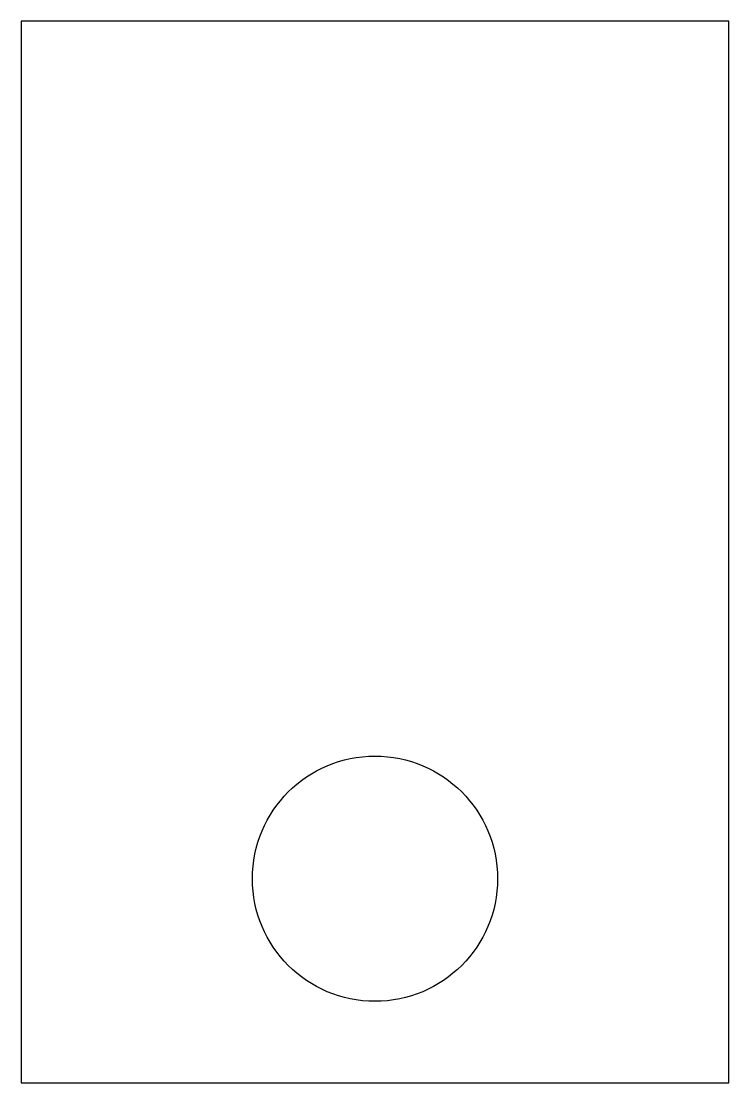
# Model space of a CAD drawing. Header units: millimetres. Extents: x 321.7 to 331.7, y 151.2 to 166.2.
import ezdxf

# ---------------------------------------------------------------- set-up
doc = ezdxf.new("R2010")
doc.units = ezdxf.units.MM

# ---------------------------------------------------------------- blocks, each defined once
blk = doc.blocks.new('*U5')
blk.add_lwpolyline([(0, 0), (10, 0), (10, 15), (0, 15)], close=True)
blk.add_circle((5, 2.884), 1.733)
blk = doc.blocks.new('*U15')
blk.add_blockref('*U5', (-5, -2.884))

msp = doc.modelspace()

# ---------------------------------------------------------------- block references
msp.add_blockref('*U15', (326.683, 154.045))

doc.saveas('drawing.dxf')
